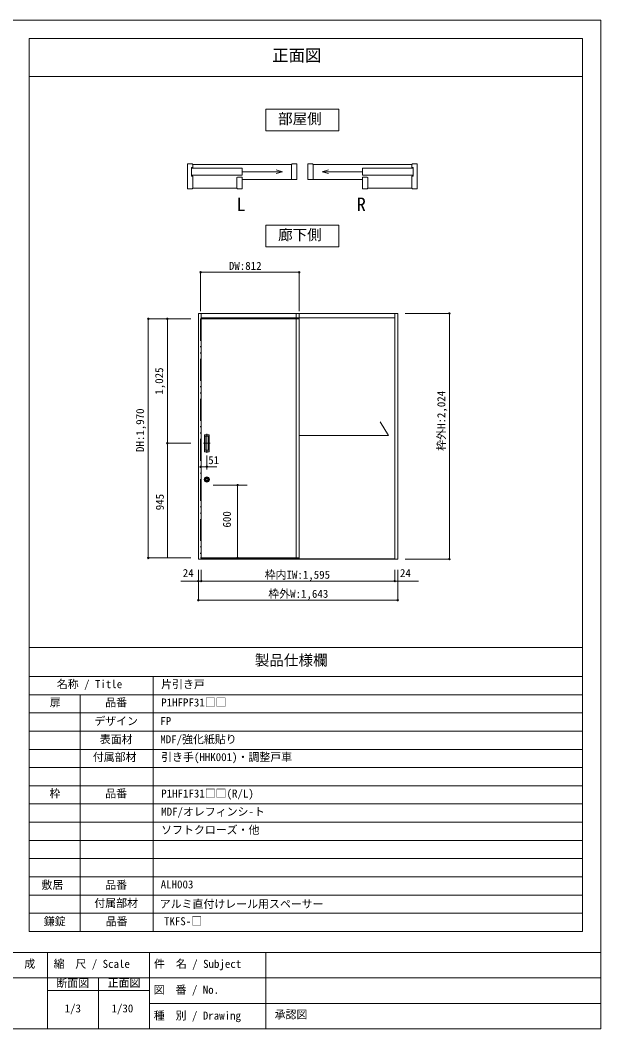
# Model space of a CAD drawing. Units: millimetres on the paper, enlarged 10 times, with parts at other scales. Extents: x -1985 to 2015, y -1370 to 1400.
# Drawn here: x 420 to 2015, y -1370 to 1400 of the extents above; entities that cross this region are included whole.
import ezdxf
from ezdxf.enums import TextEntityAlignment as Align

# ---------------------------------------------------------------- set-up
doc = ezdxf.new("R2010")
doc.units = ezdxf.units.MM
doc.header["$LTSCALE"] = 10
doc.header["$PDMODE"] = 32
doc.header["$PDSIZE"] = 4
doc.linetypes.add('DASHED_DOUBLE_DOTTED', pattern=[11, 6, -1.5, 0.25, -1.5, 0.25, -1.5])
doc.layers.add('1-1_0', color=7, linetype='Continuous', lineweight=20)
doc.layers.add('3-0', color=7, linetype='Continuous', lineweight=20)
doc.styles.add('ＭＳ ゴシック', font='')
doc.styles.get('ＭＳ ゴシック').set_extended_font_data('MS Gothic')

msp = doc.modelspace()

# ---------------------------------------------------------------- linework, layer by layer
at = {"layer": '1-1_0'}
for p, q in [((1965, 1350), (445, 1350)), ((445, -322.5), (445, 1350)), ((1965, -1102.5), (1965, 1350)), ((445, 1245), (1965, 1245)), ((1965, -322.5), (1965, 1245)), ((1965, -322.5), (1965, 1245)), ((1965, -322.5), (1965, 1245)), ((445, -1102.5), (445, -322.5)), ((445, -322.5), (1965, -322.5)), ((445, -322.5), (1965, -322.5)), ((445, -322.5), (1965, -322.5)), ((445, -322.5), (1965, -322.5)), ((445, -402.5), (1965, -402.5)), ((785, -1102.5), (785, -402.5)), ((445, -452.5), (1965, -452.5)), ((585, -1102.5), (585, -452.5)), ((445, -502.5), (1965, -502.5)), ((445, -552.5), (1965, -552.5)), ((445, -602.5), (1965, -602.5)), ((445, -652.5), (1965, -652.5)), ((445, -702.5), (1965, -702.5)), ((445, -752.5), (1965, -752.5)), ((445, -802.5), (1965, -802.5)), ((445, -852.5), (1965, -852.5)), ((445, -902.5), (1965, -902.5)), ((445, -952.5), (1965, -952.5)), ((445, -1002.5), (1965, -1002.5)), ((445, -1052.5), (1965, -1052.5)), ((445, -1102.5), (1965, -1102.5)), ((2015, -1160), (-1985, -1160)), ((495, -1160), (495, -1370)), ((775, -1160), (775, -1370)), ((1095, -1160), (1095, -1370)), ((2015, -1230), (-1175, -1230)), ((635, -1230), (635, -1370)), ((775, -1265), (495, -1265)), ((2015, -1300), (775, -1300)), ((-1985, -1370), (2015, -1370))]:
    msp.add_line(p, q, dxfattribs=at)
for points in [[(2015, -1370), (2015, 1400), (-1985, 1400), (-1985, -1370)], [(445, -322.5), (445, 1245), (1965, 1245)], [(445, -322.5), (445, 1245), (1965, 1245)], [(445, -322.5), (445, 1245), (1965, 1245)]]:
    msp.add_lwpolyline(points, dxfattribs=at)
at = {"layer": '3-0'}
for p, q in [((892.36, 1005.19), (879.46, 1005.19)), ((879.46, 936.79), (879.46, 1005.19)), ((893.86, 1003.39), (1165.66, 1003.39)), ((1165.66, 1003.69), (1165.66, 962.59)), ((1180.06, 962.59), (1180.06, 1005.19)), ((1210.06, 962.59), (1210.06, 1005.19)), ((1224.46, 1003.69), (1224.46, 962.59)), ((1496.26, 1003.39), (1224.46, 1003.39)), ((1497.76, 1005.19), (1510.66, 1005.19)), ((1510.66, 936.79), (1510.66, 1005.19)), ((890.86, 995.59), (890.86, 972.04)), ((893.86, 995.59), (890.86, 995.59)), ((890.86, 993.79), (1029.87, 993.79)), ((1029.87, 973.99), (890.86, 973.99)), ((890.86, 972.04), (893.86, 972.04)), ((1029.87, 993.79), (1029.87, 973.99)), ((1029.87, 983.89), (1140.21, 983.89)), ((1140.21, 983.89), (1122.82, 988.55)), ((1140.21, 983.89), (1122.82, 979.23)), ((1249.91, 983.89), (1267.3, 988.55)), ((1249.91, 983.89), (1267.3, 979.23)), ((1360.25, 983.89), (1249.91, 983.89)), ((1499.26, 993.79), (1360.25, 993.79)), ((1360.25, 993.79), (1360.25, 973.99)), ((1360.25, 973.99), (1499.26, 973.99)), ((1496.26, 995.59), (1499.26, 995.59)), ((1499.26, 972.04), (1496.26, 972.04)), ((1499.26, 995.59), (1499.26, 972.04)), ((1029.87, 936.79), (1029.87, 969.19)), ((1029.87, 962.59), (1180.06, 962.59)), ((1360.25, 962.59), (1210.06, 962.59)), ((1360.25, 936.79), (1360.25, 969.19)), ((892.36, 936.79), (879.46, 936.79)), ((893.86, 938.59), (1015.47, 938.59)), ((1496.26, 938.59), (1374.65, 938.59)), ((1497.76, 936.79), (1510.66, 936.79)), ((917.41, 594.59), (909.41, 594.59)), ((917.41, 594.59), (1178.41, 594.59)), ((917.41, 582.59), (1178.41, 582.59)), ((1186.41, 594.59), (1178.41, 594.59)), ((1186.41, -78.85), (1186.41, 594.59)), ((1186.41, 594.59), (1457.08, 594.59)), ((1186.41, 584.92), (1186.41, -78.08)), ((1186.41, 582.59), (1186.41, -79.08)), ((1186.41, 582.59), (1449.08, 582.59)), ((1449.08, 594.59), (1449.08, 586.59)), ((1457.08, 594.59), (1449.08, 594.59)), ((915.75, 579.82), (1186.41, 579.82)), ((1186.41, 579.82), (1186.41, -79.18)), ((1431.36, 259.09), (1408.8, 296.81)), ((932.75, 264.25), (932.75, 211.98)), ((1186.41, 259.09), (1431.36, 259.09)), ((923.5, 238.15), (941.78, 238.15)), ((915.75, -76.85), (1186.41, -76.85)), ((917.41, -79.18), (1449.08, -79.18)), ((917.41, -80.08), (1449.08, -80.08))]:
    msp.add_line(p, q, dxfattribs=at)
at = {"layer": '3-0', "color": 4, "lineweight": 9}
for p, q in [((915.75, 707.67), (915.75, 600.51)), ((915.75, 707.67), (1186.41, 707.67)), ((1186.41, 707.67), (1186.41, 600.51)), ((1477.93, 594.59), (1599.27, 594.59)), ((1599.27, 594.59), (1599.27, -80.08)), ((772.03, 579.82), (888.81, 579.82)), ((772.03, 579.82), (772.03, -76.85)), ((824.35, 579.82), (888.81, 579.82)), ((824.35, 238.15), (824.35, 579.82)), ((824.35, 238.15), (888.81, 238.15)), ((824.35, -76.85), (824.35, 238.15)), ((932.75, 204.25), (932.75, 166.4)), ((915.75, 173.52), (960.64, 173.52)), ((1043.75, 123.15), (950.41, 123.15)), ((1017.08, -76.85), (1017.08, 123.15)), ((772.03, -76.85), (888.81, -76.85)), ((1043.75, -76.85), (950.41, -76.85)), ((1043.75, -76.85), (950.41, -76.85)), ((1477.93, -80.08), (1599.27, -80.08)), ((909.41, -109.9), (909.41, -140.57)), ((909.41, -109.9), (909.41, -140.57)), ((917.41, -109.9), (917.41, -140.57)), ((1449.08, -140.57), (1449.08, -109.9)), ((1457.08, -109.9), (1457.08, -140.57)), ((917.41, -140.57), (860.88, -140.57)), ((909.41, -140.57), (909.41, -192.9)), ((917.41, -140.57), (1514.08, -140.57)), ((1449.08, -140.57), (1505.61, -140.57)), ((1457.08, -192.9), (1457.08, -140.57)), ((909.41, -192.9), (1457.08, -192.9))]:
    msp.add_line(p, q, dxfattribs=at)
at = {"layer": '3-0', "linetype": 'DASHED_DOUBLE_DOTTED'}
msp.add_line((915.75, 579.82), (915.75, -76.85), dxfattribs=at)
at = {"layer": '3-0', "color": 3}
for p, q in [((926.41, 261.49), (939.08, 261.49)), ((926.41, 214.82), (926.41, 261.49)), ((926.41, 257.49), (939.08, 257.49)), ((928.08, 218.82), (928.08, 257.49)), ((937.41, 257.49), (937.41, 218.82)), ((939.08, 261.49), (939.08, 214.82)), ((939.08, 218.82), (926.41, 218.82)), ((939.08, 214.82), (926.41, 214.82))]:
    msp.add_line(p, q, dxfattribs=at)
at = {"layer": '3-0'}
for points in [[(1095.06, 1155.93), (1295.06, 1155.93), (1295.06, 1095.93), (1095.06, 1095.93)], [(1095.06, 777.25), (1295.06, 777.25), (1295.06, 837.25), (1095.06, 837.25)]]:
    msp.add_lwpolyline(points, close=True, dxfattribs=at)
for points in [[(892.36, 1005.19), (893.86, 1003.69), (893.86, 995.59)], [(1165.66, 1003.69), (1167.16, 1005.19), (1180.06, 1005.19)], [(1224.46, 1003.69), (1222.96, 1005.19), (1210.06, 1005.19)], [(1497.76, 1005.19), (1496.26, 1003.69), (1496.26, 995.59)], [(892.36, 936.79), (893.86, 938.29), (893.86, 972.04)], [(1497.76, 936.79), (1496.26, 938.29), (1496.26, 972.04)], [(1015.47, 938.29), (1015.47, 967.69), (1016.97, 969.19), (1029.87, 969.19)], [(1374.65, 938.29), (1374.65, 967.69), (1373.15, 969.19), (1360.25, 969.19)], [(1015.47, 938.29), (1016.97, 936.79), (1029.87, 936.79)], [(1374.65, 938.29), (1373.15, 936.79), (1360.25, 936.79)], [(917.41, -80.08), (917.41, 594.59), (909.41, 594.59)], [(909.41, 594.59), (909.41, -80.08), (917.41, -80.08)], [(1178.41, 594.59), (1178.41, -79.18), (1186.41, -79.18)], [(1178.41, 582.59), (1186.41, 582.59), (1186.41, -79.08)], [(1449.08, 594.59), (1449.08, -80.08), (1457.08, -80.08), (1457.08, 594.59)]]:
    msp.add_lwpolyline(points, dxfattribs=at)
at = {"layer": '3-0', "lineweight": 18}
for radius in [7.33, 5.67, 5]:
    msp.add_circle((932.75, 138.49), radius, dxfattribs=at)
for start, end in [(124.19308, 304.19308), (304.19308, 124.19308)]:
    msp.add_arc((932.75, 138.49), 2.67, start, end, dxfattribs=at)
at = {"layer": '3-0', "color": 4}
for p in [(915.75, 707.67), (1186.41, 707.67), (772.03, 579.82), (824.35, 579.82), (1599.27, 594.59), (824.35, 238.15), (915.75, 173.52), (932.75, 173.52), (1017.08, 123.15), (772.03, -76.85), (1017.08, -76.85), (1599.27, -80.08), (909.41, -140.57), (917.41, -140.57), (1449.08, -140.57), (909.41, -192.9), (1457.08, -192.9)]:
    msp.add_point(p, dxfattribs=at)

# ---------------------------------------------------------------- texts
at = {"layer": '1-1_0', "style": 'ＭＳ ゴシック'}
for s, height, p in [('正面図', 32.99, (1112.24, 1276.98)), ('製品仕様欄', 29.33, (1064.4, -381.07)), ('名称 / Title', 21.99, (520.64, -441.06)), ('片引き戸', 21.99, (807.33, -441.36)), ('扉', 21.99, (501.33, -491.36)), ('品番', 21.99, (653.67, -491.36)), ('P1HFPF31□□', 21.99, (807.33, -491.36)), ('デザイン', 21.99, (623.75, -542.5)), ('FP', 21.99, (804.92, -542.5)), ('表面材', 21.99, (638.75, -592.5)), ('MDF/強化紙貼り', 21.99, (804.92, -592.5)), ('付属部材', 21.99, (619.67, -641.36)), ('引き手(HHK001)・調整戸車', 21.99, (807.33, -641.36)), ('枠', 21.99, (500.67, -741.36)), ('品番', 21.99, (653.67, -741.36)), ('P1HF1F31□□(R/L)', 21.99, (807.33, -741.36)), ('MDF/オレフィンシ-ト', 21.99, (807.33, -791.36)), ('ソフトクローズ・他', 21.99, (807.33, -841.36)), ('敷居', 21.99, (478.65, -992.36)), ('品番', 21.99, (653.75, -992.5)), ('ALH003', 21.99, (806.06, -990.99)), ('付属部材', 21.99, (623.75, -1042.5)), ('アルミ直付けレール用スペーサー', 21.99, (803.47, -1044.75)), ('鎌錠', 21.99, (485, -1092.5)), ('品番', 21.99, (655, -1092.5)), ('TKFS-□', 21.99, (815, -1092.1)), ('作\u3000成', 21.99, (371.17, -1209.21)), ('縮\u3000尺 / Scale', 21.99, (511.68, -1209.21)), ('件\u3000名 / Subject', 21.99, (787.61, -1209.24)), ('断面図', 21.99, (519.6, -1262.15)), ('正面図', 21.99, (660.4, -1261.44)), ('図\u3000番 / No.', 21.99, (786.77, -1280.35)), ('1/3', 21.99, (542.17, -1331.45)), ('1/30', 21.99, (670.92, -1331.45)), ('種\u3000別 / Drawing', 21.99, (786.94, -1351.29)), ('承認図', 21.99, (1119.03, -1348.1))]:
    msp.add_text(s, height=height, dxfattribs=at).set_placement(p, align=Align.BOTTOM_LEFT)
at = {"layer": '3-0', "style": 'ＭＳ ゴシック'}
for s, height, p in [('部屋側', 29.33, (1128.39, 1105.93)), ('L', 36.66, (1013.92, 865.05)), ('R', 36.66, (1344.52, 865.05)), ('廊下側', 29.33, (1128.39, 787.25)), ('DW:812', 21.99, (993.29, 707.67)), ('51', 21.99, (936.65, 174.16)), ('24', 21.99, (866.55, -135.9)), ('枠内IW:1,595', 21.99, (1091.62, -140.57)), ('24', 21.99, (1463.28, -135.9)), ('枠外W:1,643', 21.99, (1101.62, -192.9))]:
    msp.add_text(s, height=height, dxfattribs=at).set_placement(p, align=Align.BOTTOM_LEFT)
for s, p in [('1,025', (819.35, 371.49)), ('枠外H:2,024', (1594.27, 217.42)), ('DH:1,970', (767.03, 213.99)), ('945', (821.14, 54.07)), ('600', (1005.41, 6.65))]:
    msp.add_text(s, height=21.99, rotation=90, dxfattribs=at).set_placement(p, align=Align.BOTTOM_LEFT)

doc.saveas('drawing.dxf')
